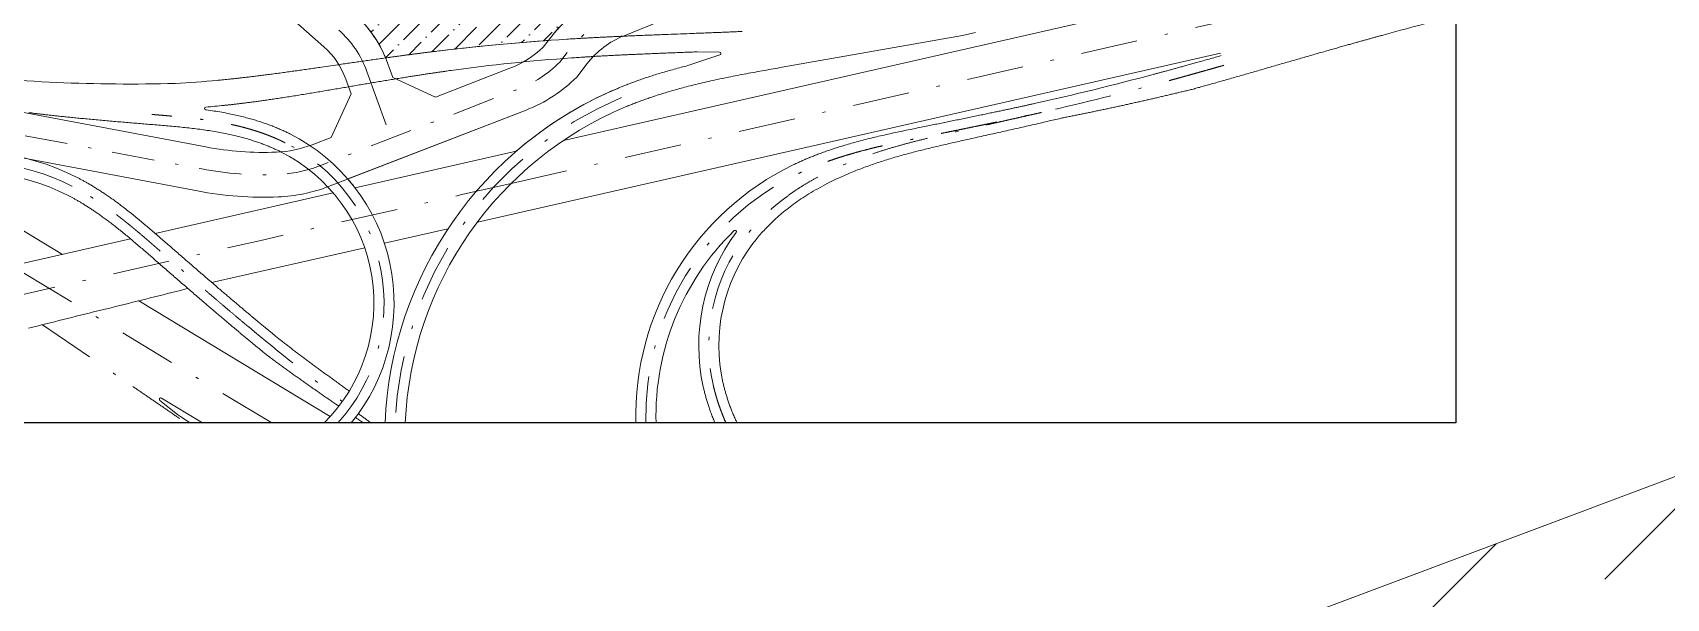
# Model space of a CAD drawing. Header units: millimetres. Extents: x 684742 to 685648, y 2544795 to 2545581.
# Drawn here: x 685262.3 to 685313.3, y 2544847.9 to 2544865.6 of the extents above; entities that cross this region are included whole.
import ezdxf

# ---------------------------------------------------------------- set-up
doc = ezdxf.new("R2010")
doc.units = ezdxf.units.MM
doc.linetypes.add('DASHDOT', pattern=[25.4, 12.7, -6.35, 0, -6.35])
for name, color, linetype, lineweight in [('JT-道路中线', 7, 'DASHDOT', 5), ('JT-道路红线', 7, 'Continuous', 5), ('YD-G1-TC', 90, 'Continuous', 5)]:
    doc.layers.add(name, color=color, linetype=linetype, lineweight=lineweight)
doc.layers.add('YD-E1-TC', color=141, linetype='Continuous', lineweight=5, true_color=0xb3ecff)

# ---------------------------------------------------------------- blocks, each defined once
blk = doc.blocks.new('EFDGHBFHFGBFGBFG')
at = {"layer": 'YD-G1-TC'}
h = blk.add_hatch(dxfattribs=at)
h.set_pattern_fill('ANSI36', color=256, scale=2)
h.set_pattern_definition([(45, (4326.6216, -664.834), (3.367596045, 12.347852166), [15.875, -3.175, 0, -3.175])])
edge = h.paths.add_edge_path()
edge.add_line((689554.4, 2544515.557), (689567.747, 2544517.617))
edge.add_arc((689521.841, 2545355.455), 839.094, 273.13616, 273.1865)
edge.add_arc((689569.742, 2544565.007), 47.366, 267.84592, 268.477521, ccw=False)
edge.add_line((689567.961, 2544517.675), (689571.824, 2544518.222))
edge.add_line((689571.824, 2544518.222), (689587.504, 2544521.898))
edge.add_line((689587.504, 2544521.898), (689590.469, 2544522.998))
edge.add_line((689590.469, 2544522.998), (689594.25, 2544524.41))
edge.add_line((689594.25, 2544524.41), (689598.692, 2544526.071))
edge.add_line((689598.692, 2544526.071), (689603.64, 2544527.923))
edge.add_line((689603.64, 2544527.923), (689635.417, 2544539.831))
edge.add_line((689635.417, 2544539.831), (689639.882, 2544541.513))
edge.add_line((689639.882, 2544541.513), (689644.082, 2544543.112))
edge.add_line((689644.082, 2544543.112), (689648.092, 2544544.668))
edge.add_line((689648.092, 2544544.668), (689651.986, 2544546.217))
edge.add_line((689651.986, 2544546.217), (689655.841, 2544547.797))
edge.add_line((689655.841, 2544547.797), (689659.732, 2544549.447))
edge.add_line((689659.732, 2544549.447), (689663.734, 2544551.204))
edge.add_line((689663.734, 2544551.204), (689667.903, 2544553.093))
edge.add_line((689667.903, 2544553.093), (689672.209, 2544555.093))
edge.add_line((689672.209, 2544555.093), (689673.481, 2544555.694))
edge.add_line((689673.481, 2544555.694), (689676.598, 2544557.167))
edge.add_line((689676.598, 2544557.167), (689681.016, 2544559.278))
edge.add_line((689681.016, 2544559.278), (689683.287, 2544560.371))
edge.add_line((689683.287, 2544560.371), (689700.462, 2544568.91))
edge.add_line((689700.462, 2544568.91), (689724.367, 2544579.209))
edge.add_line((689724.367, 2544579.209), (689793.079, 2544606.224))
edge.add_line((689793.079, 2544606.224), (689806.839, 2544593.225))
edge.add_line((689806.839, 2544593.225), (689806.006, 2544588.775))
edge.add_line((689806.006, 2544588.775), (689771.057, 2544573.725))
edge.add_line((689771.057, 2544573.725), (689614.561, 2544509.407))
edge.add_line((689614.561, 2544509.407), (689617.851, 2544509.728))
edge.add_line((689617.851, 2544509.728), (689621.143, 2544510.038))
edge.add_line((689621.143, 2544510.038), (689624.435, 2544510.338))
edge.add_line((689624.435, 2544510.338), (689627.728, 2544510.626))
edge.add_line((689627.728, 2544510.626), (689631.022, 2544510.904))
edge.add_line((689631.022, 2544510.904), (689634.316, 2544511.172))
edge.add_line((689634.316, 2544511.172), (689637.612, 2544511.429))
edge.add_line((689637.612, 2544511.429), (689640.909, 2544511.675))
edge.add_line((689640.909, 2544511.675), (689644.206, 2544511.91))
edge.add_line((689644.206, 2544511.91), (689647.504, 2544512.134))
edge.add_line((689647.504, 2544512.134), (689658.592, 2544516.691))
edge.add_arc((689692.061, 2544466.894), 60, 123.905474, 142.122323)
edge.add_line((689644.702, 2544503.732), (689643.21, 2544501.815))
edge.add_arc((689714.958, 2543497.119), 1007.254, 94.084704, 94.175492)
edge.add_line((689641.618, 2544501.7), (689638.272, 2544501.45))
edge.add_line((689638.272, 2544501.45), (689634.924, 2544501.189))
edge.add_line((689634.924, 2544501.189), (689631.578, 2544500.916))
edge.add_line((689631.578, 2544500.916), (689628.233, 2544500.633))
edge.add_line((689628.233, 2544500.633), (689624.888, 2544500.338))
edge.add_line((689624.888, 2544500.338), (689621.545, 2544500.032))
edge.add_line((689621.545, 2544500.032), (689618.203, 2544499.715))
edge.add_line((689618.203, 2544499.715), (689614.861, 2544499.387))
edge.add_line((689614.861, 2544499.387), (689611.521, 2544499.048))
edge.add_line((689611.521, 2544499.048), (689608.182, 2544498.698))
edge.add_line((689608.182, 2544498.698), (689604.844, 2544498.336))
edge.add_line((689604.844, 2544498.336), (689601.508, 2544497.964))
edge.add_line((689601.508, 2544497.964), (689598.173, 2544497.58))
edge.add_line((689598.173, 2544497.58), (689594.777, 2544497.178))
edge.add_line((689594.777, 2544497.178), (689593.445, 2544497.017))
edge.add_line((689593.445, 2544497.017), (689592.301, 2544496.877))
edge.add_line((689592.301, 2544496.877), (689591.773, 2544496.812))
edge.add_line((689591.773, 2544496.812), (689590.858, 2544496.7))
edge.add_line((689590.858, 2544496.7), (689589.619, 2544496.545))
edge.add_line((689589.619, 2544496.545), (689588.415, 2544496.394))
edge.add_line((689588.415, 2544496.394), (689587.206, 2544496.241))
edge.add_line((689587.206, 2544496.241), (689585.952, 2544496.08))
edge.add_line((689585.952, 2544496.08), (689584.458, 2544495.888))
edge.add_line((689584.458, 2544495.888), (689582.73, 2544495.663))
edge.add_line((689582.73, 2544495.663), (689581.587, 2544495.512))
edge.add_line((689581.587, 2544495.512), (689581.116, 2544495.45))
edge.add_line((689581.116, 2544495.45), (689580.589, 2544495.381))
edge.add_line((689580.589, 2544495.381), (689580.062, 2544495.311))
edge.add_line((689580.062, 2544495.311), (689579.535, 2544495.24))
edge.add_line((689579.535, 2544495.24), (689579.008, 2544495.17))
edge.add_line((689579.008, 2544495.17), (689578.512, 2544495.104))
edge.add_line((689578.512, 2544495.104), (689578.016, 2544495.037))
edge.add_line((689578.016, 2544495.037), (689577.521, 2544494.97))
edge.add_line((689577.521, 2544494.97), (689577.025, 2544494.904))
edge.add_line((689577.025, 2544494.904), (689576.445, 2544494.825))
edge.add_line((689576.445, 2544494.825), (689575.865, 2544494.747))
edge.add_line((689575.865, 2544494.747), (689575.284, 2544494.668))
edge.add_line((689575.284, 2544494.668), (689574.704, 2544494.589))
edge.add_line((689574.704, 2544494.589), (689574.113, 2544494.508))
edge.add_line((689574.113, 2544494.508), (689573.522, 2544494.427))
edge.add_line((689573.522, 2544494.427), (689572.93, 2544494.346))
edge.add_line((689572.93, 2544494.346), (689572.339, 2544494.264))
edge.add_line((689572.339, 2544494.264), (689571.671, 2544494.172))
edge.add_line((689571.671, 2544494.172), (689571.004, 2544494.08))
edge.add_line((689571.004, 2544494.08), (689570.525, 2544494.013))
edge.add_arc((689519.813, 2544472.722), 55, 22.774366, 48.512645)
edge.add_line((689556.248, 2544513.923), (689554.4, 2544515.557))
blk.add_lwpolyline([(689271.598, 2544931.071), (690048.276, 2544931.071), (690048.276, 2544331.059), (689271.598, 2544331.059)], close=True)
at = {"layer": 'JT-道路中线', "color": 1, "ltscale": 2}
blk.add_lwpolyline([(689287.334, 2544738.383), (689549.624, 2544506.432, -0.1259077), (689562.151, 2544487.971), (689572.9, 2544458.126)], format="xyb", dxfattribs=at)
at = {"layer": 'JT-道路中线', "color": 1, "ltscale": 1.5, "flags": 128}
blk.add_lwpolyline([(690048.276, 2544671.43), (689978.788, 2544642.097, 0.002727), (689977.986, 2544641.753), (689821.479, 2544573.665, -0.0058133), (689820.193, 2544573.124), (689673.186, 2544513.194, 0.131401), (689652.595, 2544497.592), (689648.341, 2544492.124, -0.1022041), (689629.639, 2544480.066), (689541.404, 2544445.948, -0.0825214), (689522.142, 2544441.957, -0.0565158), (689488.432, 2544444.432), (689359.477, 2544468.724), (689359.231, 2544468.771, 0.000075), (689358.248, 2544468.956, 0.000175), (689357.266, 2544469.14, 0.000275), (689356.283, 2544469.324, 0.000375), (689355.299, 2544469.506, 0.000475), (689354.316, 2544469.687, 0.000575), (689353.332, 2544469.865, 0.000675), (689352.348, 2544470.042, 0.000775), (689351.363, 2544470.215, 0.000875), (689350.377, 2544470.385, 0.000975), (689349.391, 2544470.551, 0.001075), (689348.404, 2544470.714, 0.001175), (689347.417, 2544470.872, 0.001275), (689346.429, 2544471.025, 0.001375), (689345.44, 2544471.172, 0.001475), (689344.45, 2544471.315, 0.001575), (689343.459, 2544471.451, 0.001675), (689342.468, 2544471.58, 0.001775), (689341.475, 2544471.703, 0.001875), (689340.482, 2544471.819, 0.001975), (689339.488, 2544471.927, 0.002075), (689338.493, 2544472.027, 0.002175), (689337.497, 2544472.118, 0.002275), (689336.5, 2544472.201, 0.002375), (689335.503, 2544472.274, 0.002475), (689334.505, 2544472.338, 0.002575), (689333.507, 2544472.391, 0.002675), (689332.507, 2544472.434, 0.002775), (689331.508, 2544472.467, 0.002875), (689330.508, 2544472.487, 0.002975), (689329.508, 2544472.497, 0.003075), (689328.508, 2544472.494, 0.003175), (689327.508, 2544472.478, 0.003275), (689326.509, 2544472.45, 0.003375), (689325.51, 2544472.408, 0.003475), (689324.511, 2544472.353, 0.003575), (689323.514, 2544472.284, 0.003675), (689322.517, 2544472.2, 0.003775), (689321.522, 2544472.101, 0.003875), (689320.529, 2544471.987, 0.003975), (689319.537, 2544471.858, 0.004075), (689318.548, 2544471.712, 0.0014024), (689318.213, 2544471.659, 0.0003253), (689318.136, 2544471.647, 0.0872514), (689298.51, 2544464.813)], format="xyb", dxfattribs=at)
at = {"layer": 'JT-道路中线', "color": 1, "ltscale": 2, "flags": 128}
for points in [[(689626.57, 2544437.993), (690048.276, 2544533.954)], [(689519.645, 2544331.059), (689271.598, 2544481.09)], [(689626.57, 2544437.993), (689604.504, 2544432.972), (689579.828, 2544427.357), (689577.168, 2544426.752), (689514.2, 2544412.423), (689429.859, 2544393.231), (689308.977, 2544365.724), (689271.598, 2544357.083)], [(689417.367, 2544374.923), (689457.648, 2544347.358)]]:
    blk.add_lwpolyline(points, dxfattribs=at)
for points in [[(689944.759, 2544490.702, -0.0002125), (689942.208, 2544489.975, -0.0002623), (689939.429, 2544489.186, -0.0002778), (689936.788, 2544488.439, -0.0002778), (689934.378, 2544487.761, -0.0002778), (689932.147, 2544487.135, -0.0002778), (689930.059, 2544486.552, -0.0002778), (689928.09, 2544486.005, -0.0002778), (689926.221, 2544485.488, -0.0002778), (689924.44, 2544484.997, -0.0002778), (689922.733, 2544484.528, -0.0002778), (689921.093, 2544484.081, -0.0002778), (689919.513, 2544483.651, -0.0002778), (689917.985, 2544483.237, -0.0002778), (689916.506, 2544482.838, -0.0002778), (689915.07, 2544482.453, -0.0001389), (689914.368, 2544482.265, -0.0105525), (689861.073, 2544469.222, -0.0001336), (689860.39, 2544469.07, -0.0002672), (689858.994, 2544468.761, -0.0002672), (689857.555, 2544468.444, -0.0002672), (689856.068, 2544468.119, -0.0002672), (689854.528, 2544467.783, -0.0002672), (689852.93, 2544467.436, -0.0002672), (689851.267, 2544467.077, -0.0002672), (689849.528, 2544466.704, -0.0002672), (689847.705, 2544466.315, -0.0002672), (689845.782, 2544465.907, -0.0002672), (689843.742, 2544465.476, -0.0002672), (689841.56, 2544465.017, -0.0002672), (689839.202, 2544464.524, -0.0002672), (689836.618, 2544463.987, -0.0002524), (689833.897, 2544463.424, -0.0002227), (689831.175, 2544462.864, -0.000193), (689828.453, 2544462.306, -0.0001633), (689825.73, 2544461.75, -0.0001336), (689823.007, 2544461.195, -0.0001039), (689820.284, 2544460.642, -0.0000742), (689817.561, 2544460.09, -0.0000445), (689814.837, 2544459.538, -0.0000148), (689812.114, 2544458.987, 0.0001936), (689808.835, 2544458.323, 0.0005807), (689805.558, 2544457.653, 0.0009679), (689802.283, 2544456.974, 0.001355), (689799.011, 2544456.279, 0.0017421), (689795.743, 2544455.564, 0.0021293), (689792.481, 2544454.824, 0.0025164), (689789.226, 2544454.053, 0.0029036), (689785.98, 2544453.248, 0.0032907), (689782.744, 2544452.402, 0.0034844), (689779.681, 2544451.557, 0.0034844), (689776.897, 2544450.747, 0.0034844), (689774.331, 2544449.961, 0.0034843), (689771.942, 2544449.193, 0.0034843), (689769.7, 2544448.437, 0.0034843), (689767.583, 2544447.691, 0.0034843), (689765.575, 2544446.951, 0.0034843), (689763.663, 2544446.216, 0.0034843), (689761.835, 2544445.484, 0.0034843), (689760.085, 2544444.755, 0.0034843), (689758.403, 2544444.027, 0.0034843), (689756.785, 2544443.299, 0.0034844), (689755.225, 2544442.572, 0.0017423), (689754.466, 2544442.207, 0.2946846), (689686.761, 2544331.059, 0.2946846)], [(689675.894, 2544476.274, 0.2907635), (689574.79, 2544331.059, 0.2907635)], [(689722.448, 2544331.059, -0.0049553), (689721.572, 2544333.124, -0.0050173), (689720.77, 2544335.124, -0.0050173), (689720.044, 2544337.045, -0.0050172), (689719.386, 2544338.899, -0.0050174), (689718.789, 2544340.692, -0.0050174), (689718.25, 2544342.431, -0.0050174), (689717.762, 2544344.121, -0.0050173), (689717.322, 2544345.766, -0.0050171), (689716.928, 2544347.371, -0.0025083), (689716.747, 2544348.159, -0.2202234), (689730.943, 2544413.854, -0.0048957), (689731.905, 2544415.104, -0.0097924), (689733.947, 2544417.6, -0.0097931), (689736.151, 2544420.089, -0.009793), (689738.526, 2544422.568, -0.009793), (689741.083, 2544425.036, -0.0097929), (689743.835, 2544427.491, -0.0097929), (689746.797, 2544429.932, -0.0097929), (689749.988, 2544432.359, -0.0097929), (689753.433, 2544434.771, -0.0097928), (689757.161, 2544437.17, -0.0097928), (689761.212, 2544439.557, -0.0097927), (689765.641, 2544441.938, -0.0097927), (689770.522, 2544444.321, -0.0097927), (689775.97, 2544446.721, -0.0092488), (689781.797, 2544449.027, -0.0081608), (689787.701, 2544451.129, -0.0070727), (689793.667, 2544453.049, -0.0059845), (689799.681, 2544454.814, -0.0048964), (689805.731, 2544456.447, -0.0038083), (689811.809, 2544457.975, -0.0027202), (689817.907, 2544459.423, -0.0016321), (689824.017, 2544460.818, -0.0005441), (689830.134, 2544462.186, 0.0000192), (689833.641, 2544462.968, 0.0000576), (689837.149, 2544463.751, 0.000096), (689840.656, 2544464.535, 0.0001344), (689844.164, 2544465.32, 0.0001728), (689847.67, 2544466.108, 0.0002112), (689851.176, 2544466.898, 0.0002496), (689854.682, 2544467.692, 0.000288), (689858.186, 2544468.489, 0.0003264), (689861.689, 2544469.291, 0.0001788), (689863.411, 2544469.686)], [(689525.678, 2544456.121, 0.0003253), (689525.585, 2544456.167, 0.00185), (689525.051, 2544456.432, 0.004275), (689523.789, 2544457.038, 0.004175), (689522.517, 2544457.622, 0.004075), (689521.235, 2544458.186, 0.003975), (689519.945, 2544458.728, 0.003875), (689518.646, 2544459.251, 0.003775), (689517.339, 2544459.753, 0.003675), (689516.025, 2544460.236, 0.003575), (689514.704, 2544460.7, 0.003475), (689513.377, 2544461.145, 0.003375), (689512.044, 2544461.572, 0.003275), (689510.705, 2544461.981, 0.003175), (689509.361, 2544462.373, 0.003075), (689508.012, 2544462.748, 0.002975), (689506.659, 2544463.107, 0.002875), (689505.301, 2544463.45, 0.002775), (689503.94, 2544463.777, 0.002675), (689502.576, 2544464.09, 0.002575), (689501.208, 2544464.388, 0.002475), (689499.837, 2544464.673, 0.002375), (689498.463, 2544464.944, 0.002275), (689497.087, 2544465.202, 0.002175), (689495.709, 2544465.448, 0.002075), (689494.329, 2544465.683, 0.001975), (689492.947, 2544465.906, 0.001875), (689491.563, 2544466.118, 0.001775), (689490.178, 2544466.321, 0.001675), (689488.791, 2544466.514, 0.001575), (689487.403, 2544466.697, 0.001475), (689486.014, 2544466.873, 0.001375), (689484.624, 2544467.04, 0.001275), (689483.234, 2544467.2, 0.001175), (689481.842, 2544467.354, 0.001075), (689480.45, 2544467.501, 0.000975), (689479.057, 2544467.642, 0.000875), (689477.664, 2544467.778, 0.000775), (689476.27, 2544467.91, 0.000675), (689474.876, 2544468.037, 0.000575), (689473.481, 2544468.161, 0.000475), (689472.086, 2544468.282, 0.000375), (689470.691, 2544468.401, 0.000275), (689469.296, 2544468.518, 0.000175), (689467.901, 2544468.634, 0.000075), (689466.506, 2544468.749), (689466.157, 2544468.777)], [(689549.245, 2544331.059, 0.4952338), (689525.678, 2544456.121)], [(689430.486, 2544436.779, 0.1884559), (689358.042, 2544443.943)], [(689469.844, 2544407.81), (689469.58, 2544408.04, 0.000075), (689468.524, 2544408.959, 0.000175), (689467.467, 2544409.878, 0.000275), (689466.41, 2544410.795, 0.000375), (689465.351, 2544411.711, 0.000475), (689464.291, 2544412.625, 0.000575), (689463.229, 2544413.537, 0.000675), (689462.164, 2544414.447, 0.000775), (689461.097, 2544415.353, 0.000875), (689460.027, 2544416.256, 0.000975), (689458.954, 2544417.154, 0.001075), (689457.876, 2544418.049, 0.001175), (689456.795, 2544418.938, 0.001275), (689455.71, 2544419.823, 0.001375), (689454.62, 2544420.701, 0.001475), (689453.525, 2544421.573, 0.001575), (689452.424, 2544422.439, 0.001675), (689451.318, 2544423.297, 0.001775), (689450.206, 2544424.148, 0.001875), (689449.088, 2544424.99, 0.001975), (689447.964, 2544425.824, 0.002075), (689446.833, 2544426.649, 0.002175), (689445.694, 2544427.464, 0.002275), (689444.549, 2544428.269, 0.002375), (689443.396, 2544429.063, 0.002475), (689442.236, 2544429.846, 0.002575), (689441.067, 2544430.618, 0.002675), (689439.891, 2544431.377, 0.002775), (689438.706, 2544432.123, 0.002875), (689437.513, 2544432.856, 0.002975), (689436.312, 2544433.574, 0.003075), (689435.102, 2544434.278, 0.003175), (689433.883, 2544434.967, 0.003275), (689432.655, 2544435.64, 0.003375), (689431.419, 2544436.297, 0.0022719), (689430.602, 2544436.719, 0.0003254), (689430.486, 2544436.779)], [(689509.379, 2544373.906, -0.0001052), (689508.992, 2544374.229, -0.0002202), (689508.163, 2544374.92, -0.00096), (689504.332, 2544378.132, -0.00086), (689500.512, 2544381.358, -0.00076), (689496.702, 2544384.596, -0.00066), (689492.902, 2544387.846, -0.00056), (689489.109, 2544391.104, -0.00046), (689485.324, 2544394.37, -0.00036), (689481.543, 2544397.643, -0.00026), (689477.767, 2544400.92, -0.00016), (689473.993, 2544404.2, -0.00006), (689470.221, 2544407.482), (689469.844, 2544407.81)], [(689509.379, 2544373.906, 0.0111321), (689551.186, 2544340.638)], [(689457.648, 2544347.358), (689458.061, 2544347.076, -0.0000566), (689464.333, 2544342.783, -0.0001566), (689470.603, 2544338.488, -0.0002566), (689476.869, 2544334.188, -0.0002591), (689481.418, 2544331.059, -0.0002591)], [(689558.374, 2544335.218, 0.0014519), (689563.965, 2544331.059, 0.0014519)]]:
    blk.add_lwpolyline(points, format="xyb", dxfattribs=at)
at = {"layer": 'JT-道路红线'}
blk.add_line((689611.479, 2544420.7), (689943.257, 2544496.2), dxfattribs=at)
for points in [[(689312.961, 2544729.069), (689556.248, 2544513.923, -0.1259077), (689571.559, 2544491.36), (689573.757, 2544485.257), (689592.831, 2544476.555), (689626.032, 2544489.393, 0.0986443), (689640.878, 2544498.817), (689644.702, 2544503.732, -0.131401), (689669.411, 2544522.454), (689803.852, 2544577.261), (689806.839, 2544593.225), (689620.267, 2544769.484), (689469.126, 2544893.386), (689447.191, 2544892.024), (689312.06, 2544749.878)], [(689665.285, 2544494.765), (689667.144, 2544494.87), (689669.105, 2544494.977), (689671.184, 2544495.086), (689673.408, 2544495.2), (689675.811, 2544495.318), (689678.445, 2544495.444), (689681.218, 2544495.571), (689683.992, 2544495.694), (689686.766, 2544495.813), (689689.54, 2544495.929), (689692.315, 2544496.042), (689695.09, 2544496.153), (689697.865, 2544496.263), (689700.64, 2544496.372), (689706.192, 2544496.588), (689709.609, 2544496.721), (689719.626, 2544496.527, -0.9226269), (689719.773, 2544495.34), (689705.445, 2544490.566, 0.0025907), (689702.519, 2544489.821, 0.0030925), (689699.307, 2544488.964, 0.0031003), (689696.31, 2544488.124, 0.0030944), (689693.491, 2544487.297, 0.0030828), (689690.825, 2544486.478, 0.0030826), (689688.29, 2544485.666, 0.003095), (689685.871, 2544484.857, 0.0030953), (689683.554, 2544484.051, 0.0030865), (689681.329, 2544483.246, 0.0030808), (689679.188, 2544482.441, 0.0030869), (689677.123, 2544481.635, 0.0030997), (689675.128, 2544480.828), (689674.155, 2544480.424, 0.0791132), (689628.839, 2544452.355), (689556.902, 2544435.985, 0.0152118), (689553.658, 2544439.964), (689633.245, 2544470.739, 0.1049075), (689655.841, 2544485.479), (689660.488, 2544491.453, -0.0264324), (689663.255, 2544494.647), (689663.513, 2544494.662)]]:
    blk.add_lwpolyline(points, format="xyb", close=True, dxfattribs=at)
for points in [[(689299.172, 2544714.565), (689542.999, 2544498.941, -0.1259077), (689552.742, 2544484.583), (689555.098, 2544478.042), (689546.19, 2544458.52), (689537.798, 2544455.275, -0.0825214), (689521.746, 2544451.949, -0.0565158), (689490.283, 2544454.259), (689361.328, 2544478.552)], [(690048.276, 2544660.576), (689982.677, 2544632.884, 0.002727), (689981.975, 2544632.583), (689825.468, 2544564.496, -0.0058133), (689823.968, 2544563.864), (689676.961, 2544503.934, 0.131401), (689660.488, 2544491.453), (689655.841, 2544485.479, -0.1049075), (689633.245, 2544470.739), (689545.011, 2544436.621, -0.0825214), (689522.539, 2544431.965, -0.0565158), (689486.58, 2544434.605), (689357.626, 2544458.897)], [(690044.293, 2544554.061, -0.0000653), (689852.175, 2544520.202, -0.0001088)], [(689729.769, 2544505.846, -0.000434), (689727.146, 2544505.724, -0.0004099), (689724.383, 2544505.6, -0.0003617), (689721.618, 2544505.481, -0.0003135), (689718.852, 2544505.365, -0.0002652), (689716.084, 2544505.252, -0.000217), (689713.315, 2544505.142, -0.0001688), (689710.544, 2544505.034, -0.0001206), (689707.772, 2544504.928, 0.0000586), (689696.599, 2544504.504, 0.0000977), (689693.786, 2544504.397, 0.0001367), (689690.972, 2544504.288, 0.0001758), (689688.156, 2544504.177, 0.0002148), (689685.34, 2544504.064, 0.0002539), (689682.522, 2544503.948, 0.000293), (689679.704, 2544503.829, 0.000332), (689676.884, 2544503.707, 0.0003516), (689674.205, 2544503.587, 0.0003516), (689671.76, 2544503.474, 0.0003516), (689669.496, 2544503.366, 0.0003516), (689667.378, 2544503.262, 0.0003516), (689665.381, 2544503.161, 0.0003516), (689663.486, 2544503.063, 0.0003516), (689661.679, 2544502.967, 0.0003516), (689659.948, 2544502.872, 0.0003516), (689658.286, 2544502.779, 0.0003516), (689656.683, 2544502.687, 0.0003516), (689655.135, 2544502.595, 0.0003516), (689653.636, 2544502.505, 0.0003516), (689652.181, 2544502.415, 0.0001758), (689651.47, 2544502.37, 0.0140879), (689594.957, 2544497.199, 0.0001758), (689594.249, 2544497.114, 0.0003516), (689592.802, 2544496.939, 0.0003516), (689591.311, 2544496.755, 0.0003516), (689589.772, 2544496.564, 0.0003516), (689588.18, 2544496.364, 0.0003516), (689586.528, 2544496.154, 0.0003516), (689584.809, 2544495.933, 0.0003516), (689583.015, 2544495.7, 0.0003516), (689581.133, 2544495.453, 0.0003516), (689579.151, 2544495.189, 0.0003516), (689577.049, 2544494.907, 0.0003516), (689574.803, 2544494.602, 0.0003516), (689572.378, 2544494.269, 0.0003516), (689569.721, 2544493.901, 0.000332), (689566.927, 2544493.51, 0.000293), (689564.133, 2544493.115, 0.0002539), (689561.342, 2544492.718, 0.0002148), (689558.551, 2544492.318, 0.0001758), (689555.763, 2544491.916, 0.0001367), (689552.975, 2544491.513, 0.0000977), (689550.189, 2544491.108, -0.0000402), (689541.87, 2544489.896, -0.0001207), (689539.122, 2544489.497, -0.0002011), (689536.375, 2544489.099, -0.0002816), (689533.631, 2544488.705, -0.0003621), (689530.889, 2544488.314, -0.0004425), (689528.148, 2544487.928, -0.000523), (689525.408, 2544487.548, -0.0006034), (689522.671, 2544487.175, -0.0006839), (689519.934, 2544486.808, -0.0007241), (689517.336, 2544486.468, -0.0007241), (689514.966, 2544486.164, -0.0007241), (689512.774, 2544485.89, -0.0007241), (689510.723, 2544485.639, -0.0007241), (689508.791, 2544485.409, -0.0007241), (689506.958, 2544485.196, -0.0007241), (689505.212, 2544484.998, -0.0007241), (689503.54, 2544484.813, -0.0007241), (689501.934, 2544484.641, -0.0007241), (689500.386, 2544484.479, -0.0007241), (689498.892, 2544484.327, -0.0007241), (689497.445, 2544484.184, -0.0007242), (689496.041, 2544484.05, -0.000362), (689495.355, 2544483.985, -0.0099639), (689476.565, 2544482.618, -0.0356816), (689370.757, 2544487.304, -0.0192454)], [(689727.376, 2544331.059, -0.0042034), (689726.584, 2544332.833, -0.0050173), (689725.732, 2544334.84, -0.0050173), (689724.963, 2544336.757, -0.0050173), (689724.269, 2544338.594, -0.0050172), (689723.641, 2544340.362, -0.0050174), (689723.073, 2544342.069, -0.0050174), (689722.56, 2544343.722, -0.0050174), (689722.098, 2544345.325, -0.0050173), (689721.682, 2544346.883, -0.0050171), (689721.309, 2544348.4, -0.0025083), (689721.138, 2544349.144, -0.2202234), (689734.535, 2544411.144, -0.0048957), (689735.444, 2544412.324, -0.0097924), (689737.374, 2544414.683, -0.0097931), (689739.461, 2544417.04, -0.009793), (689741.714, 2544419.392, -0.009793), (689744.144, 2544421.737, -0.0097929), (689746.764, 2544424.075, -0.0097929), (689749.59, 2544426.404, -0.0097929), (689752.641, 2544428.724, -0.0097929), (689755.942, 2544431.035, -0.0097928), (689759.521, 2544433.338, -0.0097928), (689763.421, 2544435.636, -0.0097927), (689767.694, 2544437.934, -0.0097927), (689772.416, 2544440.24, -0.0097927), (689777.703, 2544442.568, -0.0092488), (689783.375, 2544444.813, -0.0081608), (689789.141, 2544446.865, -0.0070727), (689794.985, 2544448.747, -0.0059845), (689800.896, 2544450.481, -0.0048964), (689806.861, 2544452.091, -0.0038083), (689812.873, 2544453.602, -0.0027202), (689818.923, 2544455.039, -0.0016321), (689825.005, 2544456.427, -0.0005441), (689831.112, 2544457.794, 0.0000192), (689834.621, 2544458.576, 0.0000576), (689838.13, 2544459.359, 0.000096), (689841.639, 2544460.143, 0.0001344), (689845.148, 2544460.929, 0.0001728), (689848.658, 2544461.718, 0.0002112), (689852.168, 2544462.509, 0.0002496), (689855.677, 2544463.303, 0.000288), (689859.187, 2544464.102, 0.0003264), (689862.696, 2544464.905, 0.0003456), (689866.029, 2544465.672, 0.0003456), (689869.07, 2544466.377, 0.0003456), (689871.884, 2544467.033, 0.0000912), (689872.579, 2544467.195), (689872.678, 2544467.215, 0.000385), (689874.648, 2544467.604, 0.000385), (689876.618, 2544467.997, 0.000385), (689878.586, 2544468.393, 0.000385), (689880.555, 2544468.791, 0.000385), (689882.523, 2544469.193, 0.000385), (689884.49, 2544469.598, 0.000385), (689886.457, 2544470.006, 0.000385), (689888.423, 2544470.417, 0.000385), (689890.389, 2544470.831, 0.000385), (689892.354, 2544471.248, 0.000385), (689894.319, 2544471.668, 0.000385), (689896.283, 2544472.091, 0.000385), (689898.247, 2544472.517, 0.000385), (689900.21, 2544472.946, 0.000385), (689902.172, 2544473.379, 0.000385), (689904.134, 2544473.814, 0.000385), (689906.095, 2544474.252, 0.000385), (689908.056, 2544474.694, 0.000385), (689910.016, 2544475.138, 0.000385), (689911.976, 2544475.586, 0.000385), (689913.935, 2544476.036, 0.000385), (689915.893, 2544476.49, 0.0003763), (689917.851, 2544476.946, 0.0003615), (689919.808, 2544477.405, 0.0003467), (689921.763, 2544477.868, 0.0003318), (689923.718, 2544478.332, 0.000317), (689925.672, 2544478.799, 0.0003022), (689927.625, 2544479.269, 0.0002874), (689929.578, 2544479.74, 0.0002725), (689931.529, 2544480.214, 0.0000385), (689931.803, 2544480.291, 0.0002778), (689933.898, 2544480.875, 0.0002778), (689936.136, 2544481.503, 0.0002778), (689938.554, 2544482.184, 0.0002778), (689941.201, 2544482.932, 0.0002623), (689943.987, 2544483.723, 0.0002315), (689946.771, 2544484.517, 0.0002006), (689949.553, 2544485.312, 0.0001698), (689952.335, 2544486.11, 0.0001389), (689955.114, 2544486.909, 0.000108), (689957.893, 2544487.709, 0.0000772), (689960.671, 2544488.51, 0.0000463), (689963.448, 2544489.311, 0.0000154), (689966.224, 2544490.113, -0.0000099), (689968.956, 2544490.902, -0.0000296), (689971.688, 2544491.69, -0.0000494), (689974.42, 2544492.478, -0.0000691), (689977.151, 2544493.266, -0.0000889), (689979.883, 2544494.052, -0.0001086), (689982.614, 2544494.837, -0.0001284), (689985.345, 2544495.621, -0.0001481), (689988.075, 2544496.403, -0.0001679), (689990.806, 2544497.183, -0.0001778), (689993.4, 2544497.922, -0.0001778), (689995.767, 2544498.594, -0.0001778), (689997.958, 2544499.215, -0.0001778), (690000.008, 2544499.795, -0.0001778), (690001.94, 2544500.339, -0.0001778), (690003.773, 2544500.854, -0.0001778), (690005.521, 2544501.344, -0.0001778), (690007.194, 2544501.812, -0.0001778), (690008.802, 2544502.26, -0.0001778), (690010.352, 2544502.691, -0.0001778), (690011.849, 2544503.106, -0.0001778), (690013.299, 2544503.507, -0.0001778), (690014.705, 2544503.895, -0.0000889), (690015.393, 2544504.084, -0.004267), (690048.276, 2544512.824)], [(689543.033, 2544331.059, 0.5125062), (689523.661, 2544452.098, 0.0026581), (689522.936, 2544452.457, 0.0053166), (689521.441, 2544453.167, 0.0053168), (689519.882, 2544453.868, 0.0053168), (689518.254, 2544454.558, 0.0053167), (689516.551, 2544455.238, 0.005317), (689514.766, 2544455.907, 0.0053168), (689512.889, 2544456.565, 0.0053168), (689510.911, 2544457.211, 0.0053168), (689508.818, 2544457.847, 0.0053168), (689506.592, 2544458.471, 0.0053168), (689504.212, 2544459.084, 0.0053167), (689501.648, 2544459.686, 0.0053167), (689498.857, 2544460.28, 0.0053167), (689495.776, 2544460.867, 0.0050214), (689492.51, 2544461.419, 0.0044307), (689489.224, 2544461.911, 0.00384), (689485.919, 2544462.35, 0.0032492), (689482.598, 2544462.744, 0.0026584), (689479.262, 2544463.099, 0.0020677), (689475.912, 2544463.424, 0.0014769), (689472.549, 2544463.725, 0.0008861), (689469.175, 2544464.012, 0.0002954), (689465.788, 2544464.292, -0.0000367), (689462.629, 2544464.552, -0.00011), (689459.469, 2544464.813, -0.0001834), (689456.308, 2544465.076, -0.0002567), (689453.145, 2544465.342, -0.0003301), (689449.982, 2544465.612, -0.0004035), (689446.817, 2544465.887, -0.0004768), (689443.652, 2544466.167, -0.0005502), (689440.486, 2544466.453, -0.0006235), (689437.32, 2544466.748, -0.0006602), (689434.311, 2544467.035, -0.0006602), (689431.566, 2544467.305, -0.0006602), (689429.024, 2544467.561, -0.0006602), (689426.647, 2544467.807, -0.0006602), (689424.406, 2544468.045, -0.0006602), (689422.28, 2544468.277, -0.0006602), (689420.254, 2544468.503, -0.0006602), (689418.313, 2544468.725, -0.0006602), (689416.449, 2544468.943, -0.0006602), (689414.653, 2544469.158, -0.0006602), (689412.918, 2544469.37, -0.0006602), (689411.239, 2544469.58, -0.0006602)], [(689828.079, 2544504.023), (689747.6, 2544489.839, 0.0001715), (689743.591, 2544489.131, 0.0005144), (689739.589, 2544488.419, 0.0008573), (689735.595, 2544487.697, 0.0012003), (689731.61, 2544486.96, 0.0015432), (689727.635, 2544486.203, 0.0018862), (689723.672, 2544485.419, 0.0022291), (689719.721, 2544484.603, 0.002572), (689715.784, 2544483.752, 0.0029149), (689711.863, 2544482.858, 0.0030864), (689708.155, 2544481.966, 0.0030864), (689704.786, 2544481.111, 0.0030864), (689701.682, 2544480.283, 0.0030864), (689698.791, 2544479.473, 0.0030863), (689696.08, 2544478.677, 0.0030864), (689693.519, 2544477.891, 0.0030864), (689691.09, 2544477.112, 0.0030864), (689688.776, 2544476.339, 0.0030864), (689686.564, 2544475.569, 0.0030864), (689684.444, 2544474.802, 0.0030864), (689682.407, 2544474.036, 0.0030864), (689680.446, 2544473.271, 0.0030863), (689678.554, 2544472.506, 0.0015431), (689677.633, 2544472.123, 0.2904419), (689579.294, 2544331.059, 0.2904419)], [(689570.286, 2544331.059, -0.2910679), (689674.155, 2544480.424, -0.0015433), (689675.128, 2544480.828, -0.0030865), (689677.123, 2544481.635, -0.0030864), (689679.188, 2544482.441, -0.0030864), (689681.329, 2544483.246, -0.0030865), (689683.554, 2544484.051, -0.0030865), (689685.871, 2544484.857, -0.0030865), (689688.29, 2544485.666, -0.0030865), (689690.825, 2544486.478, -0.0030865), (689693.491, 2544487.297, -0.0030865), (689696.31, 2544488.124, -0.0030864), (689699.307, 2544488.964, -0.0030865), (689702.519, 2544489.821, -0.0025979), (689705.445, 2544490.566), (689719.773, 2544495.34, 0.9226132), (689719.626, 2544496.527), (689709.609, 2544496.721, -0.0000279), (689708.968, 2544496.696, -0.0000723), (689706.192, 2544496.588, -0.0000241), (689703.416, 2544496.48, 0.0000241), (689700.64, 2544496.372, 0.0000723), (689697.865, 2544496.263, 0.0001206), (689695.09, 2544496.153, 0.0001688), (689692.315, 2544496.042, 0.000217), (689689.54, 2544495.929, 0.0002652), (689686.766, 2544495.813, 0.0003135), (689683.992, 2544495.694, 0.0003617), (689681.218, 2544495.571, 0.0004099), (689678.445, 2544495.444, 0.000434), (689675.811, 2544495.318, 0.000434), (689673.408, 2544495.2, 0.000434), (689671.184, 2544495.086, 0.000434), (689669.105, 2544494.977, 0.000434), (689667.144, 2544494.87, 0.000434), (689665.285, 2544494.765, 0.000434), (689663.513, 2544494.662, 0.000434), (689661.816, 2544494.561, 0.000434), (689660.186, 2544494.461, 0.000434), (689658.616, 2544494.361, 0.000434), (689657.099, 2544494.263, 0.000434), (689655.631, 2544494.165, 0.000434), (689654.207, 2544494.067, 0.000217), (689653.51, 2544494.019, 0.0169067), (689599.783, 2544488.415, 0.000217), (689599.091, 2544488.319, 0.000434), (689597.677, 2544488.12, 0.000434), (689596.22, 2544487.913, 0.000434), (689594.716, 2544487.697, 0.000434), (689593.159, 2544487.47, 0.000434), (689591.544, 2544487.232, 0.000434), (689589.862, 2544486.981, 0.000434), (689588.107, 2544486.716, 0.000434), (689586.266, 2544486.434, 0.000434), (689584.326, 2544486.135, 0.000434), (689582.268, 2544485.813, 0.000434), (689580.069, 2544485.465, 0.000434), (689577.693, 2544485.085, 0.000434), (689575.09, 2544484.664, 0.0004099), (689572.35, 2544484.216, 0.0003617), (689569.611, 2544483.764, 0.0003135), (689566.872, 2544483.309, 0.0002652), (689564.133, 2544482.85, 0.000217), (689561.395, 2544482.388, 0.0001688), (689558.657, 2544481.924, 0.0001206), (689555.919, 2544481.459, 0.0000723), (689553.181, 2544480.992, 0.0000241), (689550.443, 2544480.525, -0.0000507), (689547.564, 2544480.034, -0.0001521), (689544.685, 2544479.544, -0.0002535), (689541.805, 2544479.057, -0.0003549), (689538.923, 2544478.573, -0.0004563), (689536.041, 2544478.093, -0.0005577), (689533.157, 2544477.619, -0.0006591), (689530.272, 2544477.153, -0.0007604), (689527.385, 2544476.694, -0.0008619), (689524.496, 2544476.245, -0.0009125), (689521.75, 2544475.828, -0.0009126), (689519.243, 2544475.456, -0.0009125), (689516.921, 2544475.121, -0.0009125), (689514.747, 2544474.815, -0.0009125), (689512.697, 2544474.534, -0.0009125), (689510.751, 2544474.275, -0.0009125), (689508.895, 2544474.034, -0.0009125), (689507.116, 2544473.81, -0.0009125), (689505.407, 2544473.601, -0.0009125), (689503.759, 2544473.406, -0.0009125), (689502.166, 2544473.224, -0.0009125), (689500.623, 2544473.052, -0.0009126), (689499.126, 2544472.891, -0.0004563), (689498.393, 2544472.815, -0.0051061), (689490.238, 2544472.054, 0.8950025), (689490.205, 2544470.861, -0.0003046), (689490.478, 2544470.823, -0.0044307), (689493.922, 2544470.308, -0.0050214), (689497.366, 2544469.725, -0.0053167), (689500.635, 2544469.102, -0.0053166), (689503.614, 2544468.469, -0.0053167), (689506.365, 2544467.822, -0.0053168), (689508.93, 2544467.162, -0.0053168), (689511.34, 2544466.486, -0.0053168), (689513.616, 2544465.795, -0.0053168), (689515.776, 2544465.089, -0.0053168), (689517.834, 2544464.368, -0.0053168), (689519.798, 2544463.632, -0.005317), (689521.679, 2544462.881, -0.0053167), (689523.483, 2544462.116, -0.0053168), (689525.217, 2544461.337, -0.0053165), (689526.885, 2544460.544, -0.002658), (689527.696, 2544460.143, -0.4806834), (689555.177, 2544331.059)], [(689943.524, 2544495.029, -0.0002125), (689940.977, 2544494.303, -0.0002623), (689938.202, 2544493.515, -0.0002778), (689935.566, 2544492.77, -0.0002778), (689933.161, 2544492.093, -0.0002778), (689930.934, 2544491.469, -0.0002778), (689928.851, 2544490.887, -0.0002778), (689926.887, 2544490.341, -0.0002778), (689925.024, 2544489.825, -0.0002778), (689923.247, 2544489.336, -0.0002778), (689921.545, 2544488.869, -0.0002778), (689919.91, 2544488.422, -0.0002778), (689918.334, 2544487.993, -0.0002778), (689916.811, 2544487.581, -0.0002778), (689915.337, 2544487.184, -0.0002778), (689913.906, 2544486.8, -0.0001389), (689913.206, 2544486.612, -0.0105525), (689860.096, 2544473.615, -0.0001336), (689859.416, 2544473.464, -0.0002672), (689858.024, 2544473.156, -0.0002672), (689856.589, 2544472.84, -0.0002672), (689855.107, 2544472.515, -0.0002672), (689853.572, 2544472.18, -0.0002672), (689851.979, 2544471.835, -0.0002672), (689850.32, 2544471.477, -0.0002672), (689848.586, 2544471.105, -0.0002672), (689846.768, 2544470.716, -0.0002672), (689844.849, 2544470.309, -0.0002672), (689842.814, 2544469.879, -0.0002672), (689840.637, 2544469.421, -0.0002672), (689838.284, 2544468.93, -0.0002672), (689835.704, 2544468.393, -0.0002524), (689832.988, 2544467.831, -0.0002227), (689830.27, 2544467.272, -0.000193), (689827.551, 2544466.714, -0.0001633), (689824.831, 2544466.159, -0.0001336), (689822.111, 2544465.605, -0.0001039), (689819.389, 2544465.052, -0.0000742), (689816.667, 2544464.5, -0.0000445), (689813.944, 2544463.949, -0.0000148), (689811.221, 2544463.398, 0.0001936), (689807.94, 2544462.733, 0.0005807), (689804.652, 2544462.061, 0.0009679), (689801.36, 2544461.378, 0.001355), (689798.064, 2544460.679, 0.0017421), (689794.766, 2544459.957, 0.0021293), (689791.467, 2544459.208, 0.0025164), (689788.168, 2544458.427, 0.0029036), (689784.871, 2544457.609, 0.0032907), (689781.577, 2544456.748, 0.0034844), (689778.454, 2544455.886, 0.0034844), (689775.61, 2544455.058, 0.0034844), (689772.984, 2544454.254, 0.0034843), (689770.535, 2544453.467, 0.0034843), (689768.233, 2544452.691, 0.0034843), (689766.057, 2544451.924, 0.0034843), (689763.99, 2544451.163, 0.0034843), (689762.019, 2544450.405, 0.0034843), (689760.134, 2544449.65, 0.0034843), (689758.325, 2544448.897, 0.0034843), (689756.586, 2544448.144, 0.0034843), (689754.911, 2544447.39, 0.0034844), (689753.294, 2544446.636, 0.0017423), (689752.507, 2544446.258, 0.2944289), (689682.259, 2544331.059, 0.2944289)], [(689524.429, 2544367.364, -0.003294), (689512.259, 2544377.364, -0.0001507), (689511.702, 2544377.828, -0.0003014), (689510.563, 2544378.779, -0.0003014), (689509.39, 2544379.76, -0.0003014), (689508.18, 2544380.776, -0.0003014), (689506.928, 2544381.828, -0.0003014), (689505.631, 2544382.922, -0.0003014), (689504.281, 2544384.063, -0.0003014), (689502.873, 2544385.256, -0.0003014), (689501.397, 2544386.509, -0.0003014), (689499.843, 2544387.832, -0.0003014), (689498.195, 2544389.238, -0.0003014), (689496.435, 2544390.744, -0.0003014), (689494.536, 2544392.373, -0.0003014), (689492.456, 2544394.161, -0.0002847), (689490.268, 2544396.047, -0.0002512), (689488.081, 2544397.935, -0.0002177), (689485.896, 2544399.826, -0.0001842), (689483.712, 2544401.719, -0.0001507), (689481.528, 2544403.613, -0.0001172), (689479.346, 2544405.51, -0.0000837), (689477.163, 2544407.407, -0.0000502), (689474.981, 2544409.306, -0.0000167), (689472.798, 2544411.205, 0.000189), (689470.742, 2544412.993, 0.0005671), (689468.678, 2544414.784, 0.0009452), (689466.603, 2544416.572, 0.0013233), (689464.515, 2544418.355, 0.0017014), (689462.41, 2544420.13, 0.0020795), (689460.288, 2544421.893, 0.0024576), (689458.144, 2544423.642, 0.0028357), (689455.976, 2544425.372, 0.0032138), (689453.782, 2544427.079, 0.0034029), (689451.672, 2544428.677, 0.0034029), (689449.722, 2544430.112, 0.0034028), (689447.896, 2544431.419, 0.003403), (689446.168, 2544432.619, 0.0034027), (689444.521, 2544433.731, 0.0034029), (689442.942, 2544434.766, 0.0034029), (689441.421, 2544435.733, 0.0034028), (689439.95, 2544436.641, 0.0034028), (689438.523, 2544437.495, 0.0034028), (689437.134, 2544438.3, 0.0034028), (689435.781, 2544439.061, 0.0034028), (689434.459, 2544439.78, 0.0034029), (689433.165, 2544440.461, 0.0017016), (689432.528, 2544440.788, 0.188456), (689356.825, 2544448.275, 0.0017016)], [(689518.762, 2544360.372, -0.003294), (689506.5, 2544370.448, -0.0001507), (689505.938, 2544370.916, -0.0003014), (689504.791, 2544371.873, -0.0003014), (689503.61, 2544372.862, -0.0003014), (689502.391, 2544373.884, -0.0003014), (689501.131, 2544374.944, -0.0003014), (689499.826, 2544376.045, -0.0003014), (689498.468, 2544377.192, -0.0003014), (689497.051, 2544378.392, -0.0003014), (689495.567, 2544379.653, -0.0003014), (689494.004, 2544380.983, -0.0003014), (689492.349, 2544382.396, -0.0003014), (689490.581, 2544383.909, -0.0003014), (689488.673, 2544385.545, -0.0003014), (689486.584, 2544387.34, -0.0002847), (689484.388, 2544389.232, -0.0002512), (689482.195, 2544391.127, -0.0002177), (689480.004, 2544393.022, -0.0001842), (689477.815, 2544394.92, -0.0001507), (689475.628, 2544396.818, -0.0001172), (689473.442, 2544398.717, -0.0000837), (689471.257, 2544400.616, -0.0000502), (689469.073, 2544402.516, -0.0000168), (689466.89, 2544404.416, 0.0001891), (689464.838, 2544406.2, 0.0005671), (689462.789, 2544407.977, 0.0009452), (689460.74, 2544409.743, 0.0013233), (689458.688, 2544411.496, 0.0017014), (689456.631, 2544413.231, 0.0020795), (689454.566, 2544414.947, 0.0024576), (689452.49, 2544416.639, 0.0028357), (689450.402, 2544418.305, 0.0032137), (689448.3, 2544419.942, 0.0034027), (689446.287, 2544421.466, 0.0034027), (689444.436, 2544422.828, 0.0034027), (689442.71, 2544424.063, 0.0034027), (689441.083, 2544425.194, 0.0034028), (689439.537, 2544426.237, 0.0034028), (689438.061, 2544427.204, 0.0034027), (689436.643, 2544428.106, 0.0034028), (689435.276, 2544428.949, 0.0034027), (689433.954, 2544429.74, 0.0034028), (689432.672, 2544430.484, 0.0034028), (689431.425, 2544431.185, 0.0034028), (689430.211, 2544431.846, 0.0034027), (689429.026, 2544432.47, 0.0017012), (689428.443, 2544432.769, 0.1884558), (689359.26, 2544439.611, 0.0017012)], [(689271.598, 2544371.061, -0.0000819), (689276.585, 2544372.198, -0.0000519), (689286.068, 2544374.356), (689456.69, 2544413.182)], [(689717.557, 2544331.059, -0.0008015), (689717.412, 2544331.407, -0.0050175), (689716.577, 2544333.491, -0.0050174), (689715.819, 2544335.497, -0.0050175), (689715.13, 2544337.436, -0.0050175), (689714.505, 2544339.314, -0.0050174), (689713.939, 2544341.14, -0.0050175), (689713.426, 2544342.916, -0.0050175), (689712.963, 2544344.649, -0.0050176), (689712.548, 2544346.341, -0.0025091), (689712.357, 2544347.174, -0.218495), (689727.016, 2544416.118, 0.9236676), (689726.116, 2544416.906, 0.2093368), (689691.262, 2544331.059)], [(689524.401, 2544367.387, 0.000417), (689525.985, 2544366.178, 0.000417), (689527.572, 2544364.971, 0.000417), (689529.161, 2544363.768, 0.000417), (689530.751, 2544362.567, 0.000417), (689532.343, 2544361.368, 0.000417), (689533.938, 2544360.173, 0.000417), (689535.534, 2544358.98, 0.000417), (689537.132, 2544357.79, 0.000417), (689538.732, 2544356.603, 0.000417), (689540.334, 2544355.418, 0.000417), (689541.938, 2544354.236, 0.000417), (689543.544, 2544353.057, 0.000417), (689545.151, 2544351.88, 0.000417), (689546.761, 2544350.707, 0.000417), (689548.372, 2544349.536, 0.000417), (689549.986, 2544348.367, 0.000417), (689551.601, 2544347.202, 0.000417), (689553.218, 2544346.039, 0.0002697), (689554.265, 2544345.289, 0.0002697)], [(689549.626, 2544338.538, -0.0003522), (689548.23, 2544339.495, -0.0004177), (689546.576, 2544340.632, -0.0004177), (689544.924, 2544341.772, -0.0004177), (689543.273, 2544342.914, -0.0004177), (689541.625, 2544344.06, -0.0004177), (689539.978, 2544345.208, -0.0004177), (689538.333, 2544346.36, -0.0004177), (689536.689, 2544347.514, -0.0004177), (689535.048, 2544348.671, -0.0004177), (689533.408, 2544349.831, -0.0004177), (689531.77, 2544350.993, -0.0004177), (689530.134, 2544352.159, -0.0004177), (689528.5, 2544353.327, -0.0004177), (689526.867, 2544354.498, -0.0004177), (689525.237, 2544355.672, -0.0004177), (689523.608, 2544356.849, -0.0004177), (689521.981, 2544358.028, -0.0004177), (689520.356, 2544359.211, -0.0004177), (689518.733, 2544360.396)], [(689483.181, 2544331.059, 0.0000733), (689482.034, 2544331.849, 0.0001515), (689479.39, 2544333.669, 0.0000906), (689477.596, 2544334.901), (689469.746, 2544341.136, -0.9720194), (689470.396, 2544342.144), (689488.723, 2544331.059)], [(689560.69, 2544331.059, -0.0002088), (689559.856, 2544331.616, -0.0004177), (689558.19, 2544332.733, -0.0002774), (689557.085, 2544333.476)]]:
    blk.add_lwpolyline(points, format="xyb", dxfattribs=at)
for points in [[(689828.061, 2544504.019), (689830.013, 2544504.464), (689831.965, 2544504.91), (689833.918, 2544505.356)], [(689912.319, 2544516.861), (689649.89, 2544457.145)], [(689556.902, 2544435.985), (689628.839, 2544452.355)], [(689367.809, 2544441.594), (689426.238, 2544406.252)], [(689467.646, 2544415.675), (689547.124, 2544433.76)], [(689569.996, 2544411.274), (689598.358, 2544417.728)], [(689492.966, 2544393.722), (689494.095, 2544394.003), (689561.173, 2544409.267)], [(689482.269, 2544391.062), (689480.924, 2544390.728), (689478.983, 2544390.245), (689477.041, 2544389.762), (689475.1, 2544389.279), (689473.159, 2544388.797), (689471.218, 2544388.314), (689469.276, 2544387.831), (689467.335, 2544387.348), (689465.394, 2544386.866), (689463.452, 2544386.383), (689461.511, 2544385.9), (689459.57, 2544385.417), (689457.629, 2544384.935), (689455.687, 2544384.452), (689453.746, 2544383.969), (689451.805, 2544383.486), (689449.863, 2544383.004), (689447.922, 2544382.521), (689445.981, 2544382.038), (689444.04, 2544381.555), (689442.098, 2544381.073), (689440.157, 2544380.59), (689438.216, 2544380.107), (689436.274, 2544379.624), (689434.333, 2544379.142), (689432.392, 2544378.659), (689430.451, 2544378.176), (689428.509, 2544377.693), (689426.568, 2544377.211), (689424.627, 2544376.728), (689422.686, 2544376.245), (689420.744, 2544375.762), (689418.803, 2544375.28), (689416.862, 2544374.797), (689414.92, 2544374.314), (689412.979, 2544373.831), (689411.038, 2544373.349)], [(689460.359, 2544385.614), (689545.786, 2544333.942)]]:
    blk.add_lwpolyline(points, dxfattribs=at)
at = {"layer": 'YD-G1-TC'}
blk.add_lwpolyline([(689658.592, 2544516.691, 0.0796538), (689644.702, 2544503.732), (689643.21, 2544501.815, 0.0003961), (689641.618, 2544501.7), (689638.272, 2544501.45), (689634.924, 2544501.189), (689631.578, 2544500.916), (689628.233, 2544500.633), (689624.888, 2544500.338), (689621.545, 2544500.032), (689618.203, 2544499.715), (689614.861, 2544499.387), (689611.521, 2544499.048), (689608.182, 2544498.698), (689604.844, 2544498.336), (689601.508, 2544497.964), (689598.173, 2544497.58), (689594.777, 2544497.178), (689593.445, 2544497.017), (689592.301, 2544496.877), (689591.773, 2544496.812), (689590.858, 2544496.7), (689589.619, 2544496.545), (689588.415, 2544496.394), (689587.206, 2544496.241), (689585.952, 2544496.08), (689584.458, 2544495.888), (689582.73, 2544495.663), (689581.587, 2544495.512), (689581.116, 2544495.45), (689580.589, 2544495.381), (689580.062, 2544495.311), (689579.535, 2544495.24), (689579.008, 2544495.17), (689578.512, 2544495.104), (689578.016, 2544495.037), (689577.521, 2544494.97), (689577.025, 2544494.904), (689576.445, 2544494.825), (689575.865, 2544494.747), (689575.284, 2544494.668), (689574.704, 2544494.589), (689574.113, 2544494.508), (689573.522, 2544494.427), (689572.93, 2544494.346), (689572.339, 2544494.264), (689571.671, 2544494.172), (689571.004, 2544494.08), (689570.525, 2544494.013, 0.112779), (689556.248, 2544513.923)], format="xyb", dxfattribs=at)

msp = doc.modelspace()

# ---------------------------------------------------------------- hatches: boundary and pattern name
at = {"layer": 'YD-E1-TC'}
h = msp.add_hatch(dxfattribs=at)
h.set_pattern_fill('ANSI37', color=256, scale=2)
h.set_pattern_definition([(45, (1e-10, -354.7584), (-4.49012806, 4.49012806), []), (135, (1e-10, -354.7584), (-4.49012806, -4.49012806), [])])
edge = h.paths.add_edge_path()
edge.add_line((685477.23, 2544887.337), (685479.384, 2544898.85))
edge.add_line((685479.384, 2544898.85), (685444.435, 2544883.801))
edge.add_line((685444.435, 2544883.801), (685287.94, 2544819.483))
edge.add_ellipse((685388.334, 2543807.196), major_axis=(-1017.253, 0), ratio=1, start_angle=273.801959, end_angle=275.663852, ccw=False)
edge.add_line((685320.882, 2544822.21), (685331.97, 2544826.767))
edge.add_ellipse((685365.439, 2544776.969), major_axis=(-60, 0), ratio=1, start_angle=292.17899, end_angle=303.90547, ccw=False)
edge.add_line((685342.789, 2544832.53), (685477.23, 2544887.337))
at = {"layer": 'YD-G1-TC'}
h = msp.add_hatch(dxfattribs=at)
h.set_pattern_fill('ANSI36', color=251, scale=2)
h.set_pattern_definition([(45, (1e-10, -354.7584), (1.6837980227, 6.1739260832), [7.9375, -1.5875, 0, -1.5875])])
h.paths.add_polyline_path([(685247.254, 2544828.779), (685247.254, 2544804.551), (685247.491, 2544804.584), (685248.083, 2544804.664), (685248.663, 2544804.743), (685249.243, 2544804.822), (685249.823, 2544804.901), (685250.403, 2544804.979), (685250.899, 2544805.046), (685251.395, 2544805.113), (685251.89, 2544805.179), (685252.386, 2544805.246), (685252.913, 2544805.316), (685253.44, 2544805.386), (685253.967, 2544805.456), (685254.495, 2544805.526), (685254.965, 2544805.588), (685256.108, 2544805.739), (685257.836, 2544805.964), (685259.33, 2544806.156), (685260.584, 2544806.316), (685261.793, 2544806.47), (685262.997, 2544806.621), (685264.236, 2544806.775), (685265.151, 2544806.888), (685265.68, 2544806.953), (685266.823, 2544807.093), (685268.155, 2544807.254), (685271.551, 2544807.656), (685274.886, 2544808.04), (685278.223, 2544808.412), (685281.561, 2544808.774), (685284.9, 2544809.124), (685288.24, 2544809.463), (685291.581, 2544809.791), (685294.923, 2544810.108), (685298.267, 2544810.414), (685301.611, 2544810.709), (685304.956, 2544810.992), (685308.303, 2544811.264), (685311.65, 2544811.526), (685314.996, 2544811.775), (685315.021, 2544811.777), (685315.046, 2544811.779), (685315.071, 2544811.781), (685315.096, 2544811.783), (685315.121, 2544811.785), (685315.146, 2544811.786), (685315.17, 2544811.788), (685315.195, 2544811.79), (685315.22, 2544811.792), (685315.245, 2544811.794), (685315.27, 2544811.795), (685315.295, 2544811.797), (685315.32, 2544811.799), (685315.345, 2544811.801), (685315.369, 2544811.803), (685315.394, 2544811.804), (685315.419, 2544811.806), (685315.444, 2544811.808), (685315.469, 2544811.81), (685315.494, 2544811.812), (685315.519, 2544811.813), (685315.544, 2544811.815), (685315.568, 2544811.817), (685315.593, 2544811.819), (685315.618, 2544811.821), (685315.643, 2544811.822), (685315.668, 2544811.824), (685315.693, 2544811.826), (685315.718, 2544811.828), (685315.743, 2544811.83), (685315.767, 2544811.831), (685315.792, 2544811.833), (685315.817, 2544811.835), (685315.842, 2544811.837), (685315.867, 2544811.839), (685315.892, 2544811.84), (685315.917, 2544811.842), (685315.942, 2544811.844), (685315.966, 2544811.846), (685315.991, 2544811.848), (685316.016, 2544811.849), (685316.041, 2544811.851), (685316.066, 2544811.853), (685316.091, 2544811.855), (685316.116, 2544811.857), (685316.141, 2544811.858), (685316.165, 2544811.86), (685316.19, 2544811.862), (685316.215, 2544811.864), (685316.24, 2544811.865), (685316.265, 2544811.867), (685316.29, 2544811.869), (685316.315, 2544811.871), (685316.34, 2544811.873), (685316.364, 2544811.874), (685316.389, 2544811.876), (685316.414, 2544811.878), (685316.439, 2544811.88), (685316.464, 2544811.882), (685316.489, 2544811.883), (685316.514, 2544811.885), (685316.539, 2544811.887), (685316.563, 2544811.889), (685316.588, 2544811.89), (685318.08, 2544813.808), (685318.264, 2544814.043), (685318.448, 2544814.277), (685318.634, 2544814.51), (685318.821, 2544814.742), (685319.009, 2544814.973), (685319.199, 2544815.203), (685319.389, 2544815.432), (685319.581, 2544815.661), (685319.774, 2544815.888), (685319.968, 2544816.114), (685320.163, 2544816.34), (685320.359, 2544816.564), (685320.556, 2544816.788), (685320.754, 2544817.01), (685320.954, 2544817.232), (685321.155, 2544817.452), (685321.356, 2544817.672), (685321.559, 2544817.89), (685321.763, 2544818.108), (685321.968, 2544818.324), (685322.174, 2544818.54), (685322.381, 2544818.754), (685322.589, 2544818.967), (685322.798, 2544819.18), (685323.008, 2544819.391), (685323.219, 2544819.601), (685323.432, 2544819.811), (685323.645, 2544820.019), (685323.86, 2544820.226), (685324.075, 2544820.432), (685324.291, 2544820.637), (685324.509, 2544820.841), (685324.727, 2544821.043), (685324.947, 2544821.245), (685325.167, 2544821.446), (685325.389, 2544821.645), (685325.611, 2544821.844), (685325.834, 2544822.041), (685326.059, 2544822.237), (685326.284, 2544822.432), (685326.511, 2544822.626), (685326.738, 2544822.819), (685326.966, 2544823.011), (685327.195, 2544823.201), (685327.425, 2544823.391), (685327.657, 2544823.579), (685327.889, 2544823.766), (685328.121, 2544823.952), (685328.355, 2544824.137), (685328.59, 2544824.321), (685328.826, 2544824.503), (685329.062, 2544824.684), (685329.3, 2544824.865), (685329.538, 2544825.043), (685329.778, 2544825.221), (685330.018, 2544825.398), (685330.259, 2544825.573), (685330.501, 2544825.747), (685330.743, 2544825.92), (685330.987, 2544826.092), (685331.231, 2544826.263), (685331.477, 2544826.432), (685331.723, 2544826.6), (685331.97, 2544826.767), (685320.882, 2544822.21), (685317.584, 2544821.986), (685314.287, 2544821.75), (685310.991, 2544821.504), (685307.695, 2544821.248), (685304.4, 2544820.98), (685301.106, 2544820.702), (685297.813, 2544820.413), (685294.521, 2544820.114), (685291.23, 2544819.804), (685287.94, 2544819.483), (685444.435, 2544883.801), (685479.384, 2544898.85), (685480.217, 2544903.3), (685466.457, 2544916.3), (685397.746, 2544889.284), (685373.841, 2544878.985), (685356.666, 2544870.447), (685354.394, 2544869.354), (685349.976, 2544867.242), (685345.588, 2544865.169), (685341.282, 2544863.169), (685337.112, 2544861.279), (685333.11, 2544859.523), (685329.219, 2544857.873), (685325.365, 2544856.293), (685321.47, 2544854.744), (685317.461, 2544853.188), (685313.261, 2544851.588), (685308.795, 2544849.907), (685277.018, 2544837.999), (685272.07, 2544836.146), (685267.629, 2544834.486), (685263.847, 2544833.074), (685260.883, 2544831.974)])

# ---------------------------------------------------------------- linework, layer by layer
at = {"layer": 'JT-道路红线'}
msp.add_lwpolyline([(685561.564, 2544836.62, -0.000012), (685525.553, 2544830.277, -0.000109)], format="xyb", dxfattribs=at)
at = {"layer": 'YD-G1-TC'}
msp.add_lwpolyline([(685247.254, 2544828.779), (685260.883, 2544831.974), (685263.847, 2544833.074), (685267.629, 2544834.486), (685272.07, 2544836.146), (685277.018, 2544837.999), (685308.795, 2544849.907), (685313.261, 2544851.588), (685317.461, 2544853.188), (685321.47, 2544854.744), (685325.365, 2544856.293), (685329.219, 2544857.873), (685333.11, 2544859.523), (685337.112, 2544861.279), (685341.282, 2544863.169), (685345.588, 2544865.169), (685346.859, 2544865.77), (685349.976, 2544867.242), (685354.394, 2544869.354), (685356.666, 2544870.447), (685373.841, 2544878.985), (685397.746, 2544889.284), (685466.457, 2544916.3), (685480.217, 2544903.3)], dxfattribs=at)

# ---------------------------------------------------------------- block references
at = {"xscale": 0.07, "yscale": 0.07, "zscale": 0.07}
msp.add_blockref('EFDGHBFHFGBFGBFG', (637003.375, 2366750.223), dxfattribs=at)

doc.saveas('drawing.dxf')
